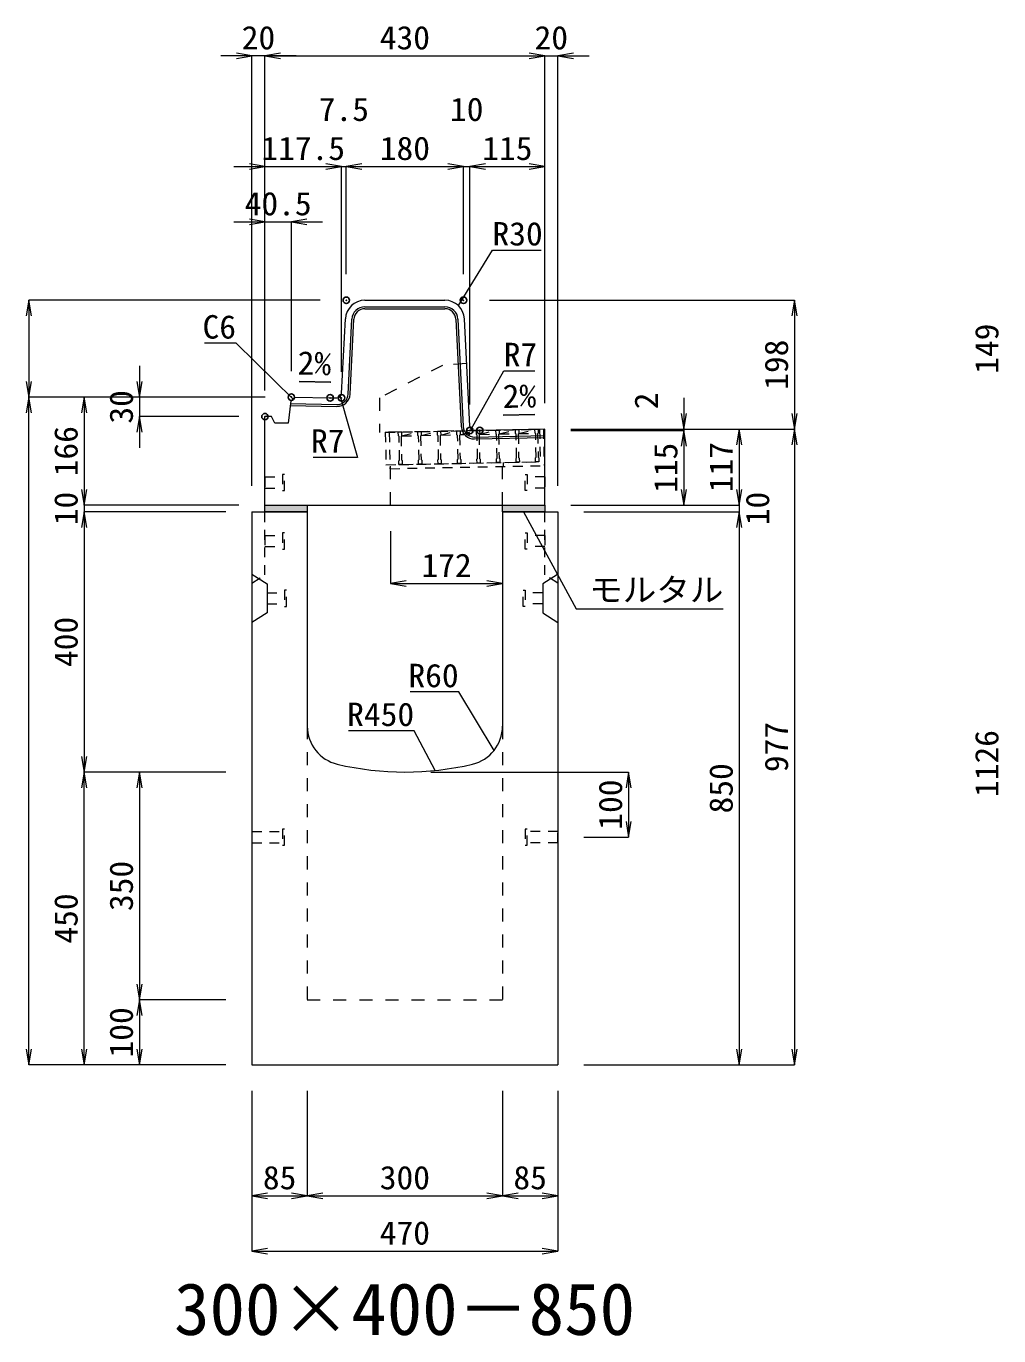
# Model space of a CAD drawing. Units: millimetres at full size. Extents: x -22536 to 51867, y -19720 to 38340.
# Drawn here: x 4818 to 6313, y -8986 to -6974 of the extents above; entities that cross this region are included whole.
import ezdxf
from ezdxf.enums import TextEntityAlignment as Align

# ---------------------------------------------------------------- set-up
doc = ezdxf.new("R2010")
doc.units = ezdxf.units.MM
doc.header["$LTSCALE"] = 20
doc.header["$PDMODE"] = 32
doc.header["$PDSIZE"] = 10
doc.linetypes.add('USER1', pattern=[2, 1, -1])
doc.linetypes.add('USER2', pattern=[1.35, 0.75, -0.6])
for name, color, linetype, lineweight in [('インサート', 3, 'USER2', 9), ('グレーチング', 7, 'USER2', 5), ('モルタル', 7, 'Continuous', 9), ('受枠', 3, 'USER2', 9), ('寸法線', 7, 'Continuous', 13), ('引出線', 4, 'Continuous', 13), ('本体', 2, 'Continuous', 13), ('目地', 132, 'Continuous', 5)]:
    doc.layers.add(name, color=color, linetype=linetype, lineweight=lineweight)
doc.layers.add('作業エリア', color=11, linetype='Continuous')
doc.layers.add('文字', color=7, linetype='Continuous')
doc.styles.add('ＭＳ 明朝', font='')
doc.styles.get('ＭＳ 明朝').set_extended_font_data('MS Mincho')

# ---------------------------------------------------------------- blocks, each defined once
blk = doc.blocks.new('open_arrow')
at = {"color": 0, "linetype": 'Continuous', "lineweight": -2}
blk.add_lwpolyline([(7.5, 1.25), (0, 0), (7.5, -1.25)], dxfattribs=at)

msp = doc.modelspace()

# ---------------------------------------------------------------- hatches: boundary and pattern name
at = {"layer": 'モルタル'}
for points in [[(5250, -7720), (5250, -7710), (5185, -7710), (5185, -7720)], [(5615, -7720), (5615, -7710), (5550, -7710), (5550, -7720)]]:
    msp.add_hatch(color=256, dxfattribs=at).paths.add_polyline_path(points)

# ---------------------------------------------------------------- linework, layer by layer
at = {"layer": 'インサート'}
for p, q in [((5185, -7666.5), (5212, -7666.5)), ((5185, -7666.5), (5185, -7683.5)), ((5215, -7662.5), (5212, -7662.5)), ((5212, -7662.5), (5212, -7687.5)), ((5215, -7687.5), (5215, -7662.5)), ((5585, -7662.5), (5588, -7662.5)), ((5585, -7687.5), (5585, -7662.5)), ((5588, -7662.5), (5588, -7687.5)), ((5615, -7666.5), (5588, -7666.5)), ((5615, -7666.5), (5615, -7683.5)), ((5185, -7683.5), (5212, -7683.5)), ((5212, -7687.5), (5215, -7687.5)), ((5588, -7687.5), (5585, -7687.5)), ((5615, -7683.5), (5588, -7683.5)), ((5185, -7756.5), (5212, -7756.5)), ((5185, -7756.5), (5185, -7773.5)), ((5215, -7752.5), (5212, -7752.5)), ((5212, -7752.5), (5212, -7777.5)), ((5215, -7777.5), (5215, -7752.5)), ((5585, -7752.5), (5588, -7752.5)), ((5585, -7777.5), (5585, -7752.5)), ((5588, -7752.5), (5588, -7777.5)), ((5615, -7756.5), (5588, -7756.5)), ((5615, -7756.5), (5615, -7773.5)), ((5185, -7773.5), (5212, -7773.5)), ((5212, -7777.5), (5215, -7777.5)), ((5588, -7777.5), (5585, -7777.5)), ((5615, -7773.5), (5588, -7773.5)), ((5188.2, -7844.5), (5215.2, -7844.5)), ((5188.2, -7844.5), (5188.2, -7861.5)), ((5218.2, -7840.5), (5215.2, -7840.5)), ((5215.2, -7840.5), (5215.2, -7865.5)), ((5218.2, -7865.5), (5218.2, -7840.5)), ((5581.8, -7840.5), (5584.8, -7840.5)), ((5581.8, -7865.5), (5581.8, -7840.5)), ((5584.8, -7840.5), (5584.8, -7865.5)), ((5611.8, -7844.5), (5584.8, -7844.5)), ((5611.8, -7844.5), (5611.8, -7861.5)), ((5188.2, -7861.5), (5215.2, -7861.5)), ((5215.2, -7865.5), (5218.2, -7865.5)), ((5584.8, -7865.5), (5581.8, -7865.5)), ((5611.8, -7861.5), (5584.8, -7861.5)), ((5215, -8207.5), (5212, -8207.5)), ((5212, -8207.5), (5212, -8232.5)), ((5215, -8232.5), (5215, -8207.5)), ((5588, -8207.5), (5585, -8207.5)), ((5585, -8207.5), (5585, -8232.5)), ((5588, -8232.5), (5588, -8207.5)), ((5165, -8211.5), (5212, -8211.5)), ((5165, -8211.5), (5165, -8228.5)), ((5165, -8228.5), (5212, -8228.5)), ((5635, -8211.5), (5588, -8211.5)), ((5635, -8228.5), (5588, -8228.5)), ((5635, -8228.5), (5635, -8211.5)), ((5212, -8232.5), (5215, -8232.5)), ((5585, -8232.5), (5588, -8232.5))]:
    msp.add_line(p, q, dxfattribs=at)
at = {"layer": 'グレーチング'}
for p, q in [((5389.92, -7597.5), (5604.88, -7593.2)), ((5395.04, -7603.4), (5419.92, -7596.9)), ((5395.04, -7603.4), (5420.04, -7602.9)), ((5425.04, -7602.8), (5449.91, -7596.3)), ((5425.04, -7602.8), (5450.03, -7602.3)), ((5455.03, -7602.2), (5479.91, -7595.7)), ((5455.03, -7602.2), (5480.03, -7601.7)), ((5485.03, -7601.6), (5509.9, -7595.1)), ((5485.03, -7601.6), (5510.02, -7601.1)), ((5515.02, -7601), (5539.89, -7594.5)), ((5515.02, -7601), (5540.01, -7600.5)), ((5545.01, -7600.4), (5569.89, -7593.9)), ((5545.01, -7600.4), (5570.01, -7599.9)), ((5575.01, -7599.8), (5599.88, -7593.3)), ((5575.01, -7599.8), (5600, -7599.3)), ((5390.92, -7647.49), (5605.88, -7643.19))]:
    msp.add_line(p, q, dxfattribs=at)
for points in [[(5389.92, -7597.5), (5394.92, -7597.4), (5395.04, -7603.4), (5394.06, -7604.42), (5394.78, -7640.41), (5395.8, -7641.39), (5395.92, -7647.39), (5390.92, -7647.49), (5390.8, -7641.49), (5391.78, -7640.47), (5391.06, -7604.48), (5390.04, -7603.5)], [(5419.92, -7596.9), (5424.92, -7596.8), (5425.04, -7602.8), (5424.06, -7603.82), (5424.78, -7639.81), (5425.8, -7640.79), (5425.92, -7646.79), (5420.92, -7646.89), (5420.8, -7640.89), (5421.78, -7639.87), (5421.06, -7603.88), (5420.04, -7602.9)], [(5449.91, -7596.3), (5454.91, -7596.2), (5455.03, -7602.2), (5454.05, -7603.22), (5454.77, -7639.21), (5455.79, -7640.19), (5455.91, -7646.19), (5450.91, -7646.29), (5450.79, -7640.29), (5451.77, -7639.27), (5451.05, -7603.28), (5450.03, -7602.3)], [(5479.91, -7595.7), (5484.91, -7595.6), (5485.03, -7601.6), (5484.05, -7602.62), (5484.77, -7638.61), (5485.79, -7639.59), (5485.91, -7645.59), (5480.91, -7645.69), (5480.79, -7639.69), (5481.77, -7638.67), (5481.05, -7602.68), (5480.03, -7601.7)], [(5509.9, -7595.1), (5514.9, -7595), (5515.02, -7601), (5514.04, -7602.02), (5514.76, -7638.01), (5515.78, -7638.99), (5515.9, -7644.99), (5510.9, -7645.09), (5510.78, -7639.09), (5511.76, -7638.07), (5511.04, -7602.08), (5510.02, -7601.1)], [(5539.89, -7594.5), (5544.89, -7594.4), (5545.01, -7600.4), (5544.03, -7601.42), (5544.75, -7637.41), (5545.77, -7638.39), (5545.89, -7644.39), (5540.89, -7644.49), (5540.77, -7638.49), (5541.75, -7637.47), (5541.03, -7601.48), (5540.01, -7600.5)], [(5569.89, -7593.9), (5574.89, -7593.8), (5575.01, -7599.8), (5574.03, -7600.82), (5574.75, -7636.81), (5575.77, -7637.79), (5575.89, -7643.79), (5570.89, -7643.89), (5570.77, -7637.89), (5571.75, -7636.87), (5571.03, -7600.88), (5570.01, -7599.9)], [(5599.88, -7593.3), (5604.88, -7593.2), (5605, -7599.2), (5604.02, -7600.22), (5604.74, -7636.21), (5605.76, -7637.19), (5605.88, -7643.19), (5600.88, -7643.29), (5600.76, -7637.29), (5601.74, -7636.27), (5601.02, -7600.28), (5600, -7599.3)]]:
    msp.add_lwpolyline(points, close=True, dxfattribs=at)
at = {"layer": 'モルタル'}
for points in [[(5185, -7710), (5250, -7710), (5250, -7720), (5185, -7720)], [(5550, -7710), (5615, -7710), (5615, -7720), (5550, -7720)]]:
    msp.add_lwpolyline(points, close=True, dxfattribs=at)
at = {"layer": '作業エリア'}
for p in [(5310, -7395), (5490, -7395), (5225.5, -7543.81), (5285, -7545), (5302.5, -7545), (5185, -7573.81), (5500, -7595), (5515, -7595)]:
    msp.add_point(p, dxfattribs=at)
at = {"layer": '受枠'}
for p, q in [((5369.93, -7597.9), (5612.88, -7593.04)), ((5369.93, -7597.9), (5370.93, -7647.89)), ((5375.93, -7597.78), (5377.05, -7653.77)), ((5606.88, -7593.16), (5607.88, -7643.15)), ((5612.88, -7593.04), (5614, -7649.03)), ((5370.93, -7647.89), (5607.88, -7643.15)), ((5550.89, -7644.29), (5551.01, -7650.29)), ((5377.05, -7653.77), (5614, -7649.03))]:
    msp.add_line(p, q, dxfattribs=at)
at = {"layer": '寸法線'}
for p, q in [((5233, -7019.42), (5117, -7019.42)), ((5165, -7680), (5165, -7019.42)), ((5185, -7019.42), (5615, -7019.42)), ((5185, -7533.81), (5185, -7019.42)), ((5185, -7533.81), (5185, -7019.42)), ((5567, -7019.42), (5683, -7019.42)), ((5615, -7553), (5615, -7019.42)), ((5615, -7553), (5615, -7019.42)), ((5635, -7680), (5635, -7019.42)), ((5137, -7189.42), (5302.5, -7189.42)), ((5185, -7533.81), (5185, -7189.42)), ((5254.5, -7189.42), (5358, -7189.42)), ((5302.5, -7505), (5302.5, -7189.42)), ((5302.5, -7505), (5302.5, -7189.42)), ((5310, -7355), (5310, -7189.42)), ((5310, -7189.42), (5490, -7189.42)), ((5310, -7355), (5310, -7189.42)), ((5442, -7189.42), (5548, -7189.42)), ((5490, -7355), (5490, -7189.42)), ((5490, -7355), (5490, -7189.42)), ((5500, -7555), (5500, -7189.42)), ((5500, -7189.42), (5615, -7189.42)), ((5500, -7555), (5500, -7189.42)), ((5615, -7553), (5615, -7189.42)), ((5137, -7274.42), (5273.5, -7274.42)), ((5185, -7533.81), (5185, -7274.42)), ((5225.5, -7503.81), (5225.5, -7274.42)), ((4822.06, -7395), (4822.06, -7543.81)), ((5270, -7395), (4822.06, -7395)), ((5530, -7395), (5998.78, -7395)), ((5998.78, -7395), (5998.78, -7593)), ((4992.06, -7495.81), (4992.06, -7621.81)), ((5185.5, -7543.81), (4822.06, -7543.81)), ((4822.06, -8570), (4822.06, -7543.81)), ((5185.5, -7543.81), (4822.06, -7543.81)), ((4907.06, -7543.81), (4907.06, -7710)), ((5185.5, -7543.81), (4907.06, -7543.81)), ((5185.5, -7543.81), (4992.06, -7543.81)), ((5828.78, -7545), (5828.78, -7643)), ((5145, -7573.81), (4992.06, -7573.81)), ((5655, -7593), (5828.78, -7593)), ((5655, -7593), (5913.78, -7593)), ((5655, -7593), (5998.78, -7593)), ((5655, -7593), (5998.78, -7593)), ((5655, -7595), (5828.78, -7595)), ((5655, -7595), (5828.78, -7595)), ((5828.78, -7595), (5828.78, -7710)), ((5913.78, -7593), (5913.78, -7710)), ((5998.78, -7593), (5998.78, -8570)), ((4907.06, -7662), (4907.06, -7768)), ((5913.78, -7662), (5913.78, -7768)), ((5145, -7710), (4907.06, -7710)), ((5145, -7710), (4907.06, -7710)), ((5125, -7720), (4907.06, -7720)), ((4907.06, -7720), (4907.06, -8120)), ((5125, -7720), (4907.06, -7720)), ((5655, -7710), (5828.78, -7710)), ((5655, -7710), (5913.78, -7710)), ((5655, -7710), (5913.78, -7710)), ((5675, -7720), (5913.78, -7720)), ((5675, -7720), (5913.78, -7720)), ((5913.78, -7720), (5913.78, -8570)), ((5378, -7750), (5378, -7830.23)), ((5378, -7830.23), (5550, -7830.23)), ((5125, -8120), (4907.06, -8120)), ((4907.06, -8570), (4907.06, -8120)), ((5125, -8120), (4907.06, -8120)), ((4992.06, -8120), (4992.06, -8470)), ((5125, -8120), (4992.06, -8120)), ((5440, -8120), (5743.78, -8120)), ((5743.78, -8120), (5743.78, -8220)), ((5675, -8220), (5743.78, -8220)), ((5125, -8470), (4992.06, -8470)), ((4992.06, -8470), (4992.06, -8570)), ((5125, -8470), (4992.06, -8470)), ((5125, -8570), (4822.06, -8570)), ((5125, -8570), (4907.06, -8570)), ((5125, -8570), (4992.06, -8570)), ((5675, -8570), (5913.78, -8570)), ((5675, -8570), (5998.78, -8570)), ((5165, -8610), (5165, -8771.16)), ((5165, -8610), (5165, -8856.16)), ((5250, -8610), (5250, -8771.16)), ((5250, -8610), (5250, -8771.16)), ((5550, -8610), (5550, -8771.16)), ((5550, -8610), (5550, -8771.16)), ((5635, -8610), (5635, -8771.16)), ((5635, -8610), (5635, -8856.16)), ((5165, -8771.16), (5250, -8771.16)), ((5250, -8771.16), (5550, -8771.16)), ((5550, -8771.16), (5635, -8771.16)), ((5165, -8856.16), (5635, -8856.16))]:
    msp.add_line(p, q, dxfattribs=at)
at = {"layer": '引出線'}
for points in [[(5482.14, -7403.26), (5534.6, -7317.93), (5609.27, -7317.93)], [(5228.13, -7546.85), (5140.5, -7461.04), (5092.16, -7461.04)], [(5501.83, -7593.07), (5551.86, -7503.47), (5599.79, -7503.47)], [(5286.1, -7520.96), (5237.36, -7519.98), (5286.11, -7520.96)], [(5300.67, -7543.07), (5327.18, -7636.44), (5259.25, -7636.44)], [(5550.86, -7571.41), (5599.57, -7570.44), (5550.83, -7571.41)], [(5582.5, -7720), (5663.13, -7869.03), (5889.05, -7869.03)], [(5537.07, -8086.68), (5482.66, -7996.79), (5407.98, -7996.79)], [(5446.44, -8117.6), (5414.22, -8056.45), (5313.21, -8056.45)]]:
    msp.add_lwpolyline(points, dxfattribs=at)
at = {"layer": '本体'}
for p, q in [((5338.54, -7395), (5461.46, -7395)), ((5302.83, -7538.35), (5308.57, -7423.5)), ((5499.67, -7588.35), (5491.43, -7423.5)), ((5224.76, -7549.76), (5231.5, -7543.93)), ((5231.5, -7543.93), (5285, -7545)), ((5285, -7545), (5295.84, -7545)), ((5224.76, -7549.76), (5220.5, -7583.81)), ((5185, -7710), (5185, -7573.81)), ((5195, -7573.81), (5185, -7573.81)), ((5200, -7583.81), (5195, -7573.81)), ((5220.5, -7583.81), (5200, -7583.81)), ((5515, -7595), (5506.66, -7595)), ((5615, -7593), (5515, -7595)), ((5615, -7710), (5615, -7593)), ((5165, -7720), (5165, -8570)), ((5165, -7720), (5250, -7720)), ((5185, -7710), (5615, -7710)), ((5250, -7720), (5250, -8049.47)), ((5550, -7720), (5635, -7720)), ((5550, -7720), (5550, -8049.47)), ((5635, -7720), (5635, -8570)), ((5165, -8570), (5635, -8570))]:
    msp.add_line(p, q, dxfattribs=at)
at = {"layer": '本体', "linetype": 'USER1'}
for p, q in [((5458, -7495), (5361, -7545)), ((5494.85, -7492), (5458, -7495)), ((5361, -7545), (5361, -7598.08)), ((5515, -7595), (5361, -7598.08)), ((5550, -7710), (5550, -7644.31)), ((5378, -7710), (5378, -7647.75))]:
    msp.add_line(p, q, dxfattribs=at)
at = {"layer": '本体', "linetype": 'USER2', "lineweight": 9}
for p, q in [((5185, -7817), (5185, -7720)), ((5615, -7817), (5615, -7720)), ((5165, -7829.5), (5185, -7817)), ((5635, -7829.5), (5615, -7817))]:
    msp.add_line(p, q, dxfattribs=at)
at = {"layer": '本体', "lineweight": 9}
for p, q in [((5165, -7816), (5188.2, -7830.5)), ((5634.58, -7816.26), (5611.8, -7830.5)), ((5188.2, -7830.5), (5188.2, -7875.5)), ((5611.8, -7830.5), (5611.8, -7875.5)), ((5188.2, -7875.5), (5165, -7890)), ((5611.8, -7875.5), (5635, -7890))]:
    msp.add_line(p, q, dxfattribs=at)
at = {"layer": '本体', "linetype": 'USER1', "lineweight": 15}
for p, q in [((5250, -8049.47), (5250, -8470)), ((5550, -8049.47), (5550, -8470)), ((5250, -8470), (5550, -8470))]:
    msp.add_line(p, q, dxfattribs=at)
at = {"layer": '本体'}
for centre, radius, start, end in [((5338.54, -7425), 30, 90, 177.13759), ((5461.46, -7425), 30, 2.86241, 90), ((5295.84, -7538), 7, 270, 357.13759), ((5506.66, -7588), 7, 182.86241, 270), ((5310, -8049.47), 60, 180, 256.65764), ((5490, -8049.47), 60, 283.34236, 0), ((5400, -7670), 450, 256.65764, 283.34236)]:
    msp.add_arc(centre, radius, start, end, dxfattribs=at)
at = {"layer": '目地'}
for p, q in [((5338.54, -7405), (5461.46, -7405)), ((5312.81, -7539.06), (5318.56, -7424)), ((5315.81, -7539.21), (5321.56, -7424.15)), ((5338.54, -7408), (5461.46, -7408)), ((5478.44, -7424.15), (5486.69, -7589.16)), ((5481.44, -7424), (5489.69, -7589.01)), ((5223.88, -7556.78), (5295.43, -7558.21)), ((5224.25, -7553.79), (5295.49, -7555.21)), ((5507.01, -7605.16), (5615, -7603)), ((5507.07, -7608.16), (5615, -7606))]:
    msp.add_line(p, q, dxfattribs=at)
for centre, radius, start, end in [((5338.54, -7425), 20, 90, 177.13759), ((5461.46, -7425), 20, 2.86241, 90), ((5338.54, -7425), 17, 90, 177.13759), ((5461.46, -7425), 17, 2.86241, 90), ((5295.83, -7538.22), 20, 268.85424, 357.13759), ((5295.83, -7538.22), 17, 268.85424, 357.13759), ((5506.67, -7588.17), 20, 182.86241, 271.14576), ((5506.67, -7588.17), 17, 182.86241, 271.14576)]:
    msp.add_arc(centre, radius, start, end, dxfattribs=at)

# ---------------------------------------------------------------- block references
at = {"layer": '寸法線', "xscale": 3.2, "yscale": 3.2}
for p, rotation in [((5165, -7019.42), 180), ((5615, -7019.42), 180), ((5615, -7019.42), 180), ((5185, -7189.42), 180), ((5302.5, -7189.42), 180), ((5302.5, -7189.42), 180), ((5490, -7189.42), 180), ((5490, -7189.42), 180), ((5615, -7189.42), 180), ((5185, -7274.42), 180), ((4822.06, -7395), 270), ((5998.78, -7395), 270), ((4822.06, -7543.81), 90), ((4992.06, -7543.81), 90), ((4822.06, -7543.81), 270), ((4907.06, -7543.81), 270), ((4992.06, -7573.81), 270), ((5828.78, -7593), 90), ((5998.78, -7593), 90), ((5828.78, -7595), 270), ((5828.78, -7595), 270), ((5913.78, -7593), 270), ((5998.78, -7593), 270), ((4907.06, -7710), 90), ((4907.06, -7710), 90), ((5828.78, -7710), 90), ((5913.78, -7710), 90), ((5913.78, -7710), 90), ((4907.06, -7720), 270), ((4907.06, -7720), 270), ((5913.78, -7720), 270), ((5913.78, -7720), 270), ((5550, -7830.23), 180), ((4907.06, -8120), 90), ((4907.06, -8120), 270), ((4992.06, -8120), 270), ((5743.78, -8120), 270), ((5743.78, -8220), 90), ((4992.06, -8470), 90), ((4992.06, -8470), 270), ((4822.06, -8570), 90), ((4907.06, -8570), 90), ((4992.06, -8570), 90), ((5913.78, -8570), 90), ((5998.78, -8570), 90), ((5250, -8771.16), 180), ((5550, -8771.16), 180), ((5635, -8771.16), 180), ((5635, -8856.16), 180)]:
    msp.add_blockref('open_arrow', p, dxfattribs=dict(at, rotation=rotation))
for p in [(5185, -7019.42), (5185, -7019.42), (5635, -7019.42), (5310, -7189.42), (5310, -7189.42), (5500, -7189.42), (5500, -7189.42), (5225.5, -7274.42), (5378, -7830.23), (5165, -8771.16), (5250, -8771.16), (5550, -8771.16), (5165, -8856.16)]:
    msp.add_blockref('open_arrow', p, dxfattribs=at)
at = {"layer": '引出線', "xscale": 0.0533, "yscale": 0.0533}
for p, rotation in [((5482.14, -7403.26), 58.4), ((5286.1, -7520.96), 178.9), ((5228.13, -7546.85), 135.6), ((5300.67, -7543.07), 285.9), ((5550.86, -7571.41), 1.1), ((5501.83, -7593.07), 60.8), ((5582.5, -7720), 298.4), ((5537.07, -8086.68), 121.2), ((5446.44, -8117.6), 117.8)]:
    msp.add_blockref('open_arrow', p, dxfattribs=dict(at, rotation=rotation))

# ---------------------------------------------------------------- texts
at = {"layer": '寸法線', "style": 'ＭＳ 明朝', "width": 1.05}
for s, p in [('20', (5175, -6991.42)), ('430', (5400, -6991.42)), ('20', (5625, -6991.42)), ('10', (5495, -7101.42)), ('7.5', (5306.25, -7101.42)), ('180', (5400, -7161.42)), ('117.5', (5243.75, -7161.42)), ('115', (5557.5, -7161.42)), ('40.5', (5205.25, -7246.42)), ('172', (5464, -7802.23)), ('85', (5207.5, -8743.16)), ('300', (5400, -8743.16)), ('85', (5592.5, -8743.16)), ('470', (5400, -8828.16))]:
    msp.add_text(s, height=36.03, dxfattribs=at).set_placement(p, align=Align.MIDDLE_CENTER)
for s, p in [('149', (6294.06, -7469.4)), ('198', (5970.78, -7494)), ('30', (4964.06, -7558.81)), ('2', (5770.78, -7549.66)), ('166', (4879.06, -7626.9)), ('115', (5800.78, -7652.5)), ('117', (5885.78, -7651.5)), ('10', (4879.06, -7715)), ('10', (5941.78, -7715)), ('400', (4879.06, -7920)), ('977', (5970.78, -8081.5)), ('1126', (6294.06, -8106.9)), ('850', (5885.78, -8145)), ('100', (5715.78, -8170)), ('350', (4964.06, -8295)), ('450', (4879.06, -8345)), ('100', (4964.06, -8520))]:
    msp.add_text(s, height=36.03, rotation=90, dxfattribs=at).set_placement(p, align=Align.MIDDLE_CENTER)
at = {"layer": '引出線', "style": 'ＭＳ 明朝', "width": 1.05}
for s, p in [('R30', (5534.6, -7274.73)), ('R7', (5551.86, -7460.27)), ('モルタル', (5683.13, -7821.92))]:
    msp.add_text(s, height=36.03, dxfattribs=at).set_placement(p, align=Align.TOP_LEFT)
for s, p in [('C6', (5140.5, -7417.84)), ('R7', (5307.18, -7593.24)), ('R60', (5482.66, -7953.59)), ('R450', (5414.22, -8013.25))]:
    msp.add_text(s, height=36.03, dxfattribs=at).set_placement(p, align=Align.TOP_RIGHT)
msp.add_text('2%', height=36.03, rotation=358.854, dxfattribs=at).set_placement((5287.05, -7474.06), align=Align.TOP_RIGHT)
msp.add_text('2%', height=36.03, rotation=1.146, dxfattribs=at).set_placement((5549.89, -7524.52), align=Align.TOP_LEFT)
at = {"layer": '文字', "style": 'ＭＳ 明朝'}
msp.add_text('300×400－850', height=80.06, dxfattribs=at).set_placement((5399.52, -8944.97), align=Align.MIDDLE_CENTER)

doc.saveas('drawing.dxf')
